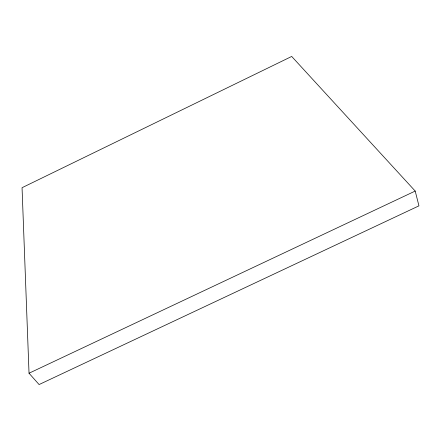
<?xml version="1.0" encoding="UTF-8"?>
<svg xmlns="http://www.w3.org/2000/svg" width="441" height="441" viewBox="0 0 441 441"><rect width="100%" height="100%" fill="white"/><g stroke="black" fill="none" stroke-linecap="round" stroke-linejoin="round"><path stroke-width="0.66" d="M29.029 373.229L415.202 191.063L418.95 205.848L39.089 384.552L29.029 373.229L22.05 187.706L291.699 56.448L415.202 191.063"/></g></svg>
